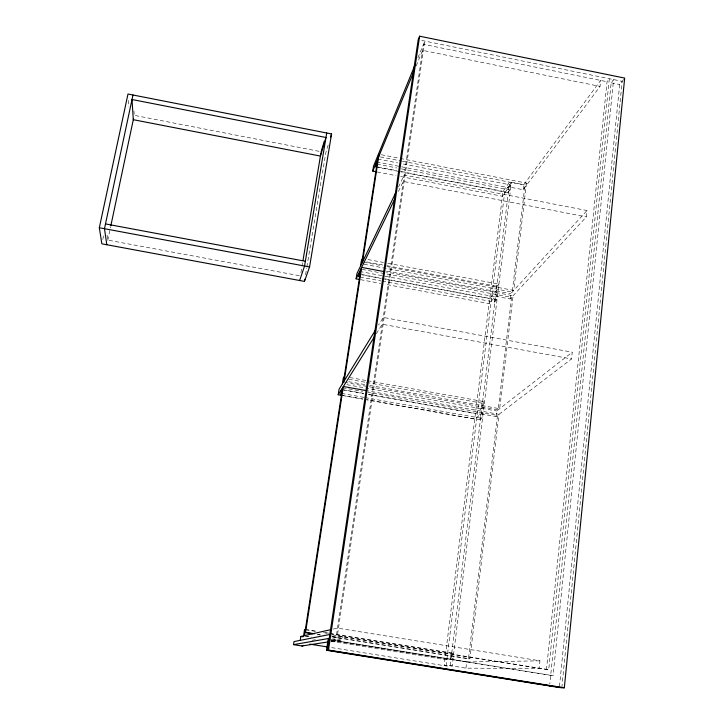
<?xml version="1.0" encoding="UTF-8"?>
<svg xmlns="http://www.w3.org/2000/svg" width="724" height="724" viewBox="0 0 724 724"><rect width="100%" height="100%" fill="white"/><g stroke="black" fill="none" stroke-linecap="round" stroke-linejoin="round"><path stroke-width="0.54" stroke-dasharray="3.62 2.71" d="M559.48 686.406L619.672 84.536L624.052 78.889M561.833 687.664L622.16 81.323L420.409 40.182M331.357 640.396L553.073 675.7L613.608 79.577L611.165 82.798L549.824 683.909M546.475 669.718L607.047 81.731L609.318 78.708L548.702 669.736L336.379 635.871L423.468 44.336L607.047 81.731M333.212 629.084L337.529 628.106L539.968 660.831L539.163 668.542L465.948 668.152L450.192 665.628L444.138 665.646L503.026 191.326L509.651 181.923L523.769 184.683L600.649 80.427L600.024 86.4L523.171 189.715L509.026 186.955M481.134 413.902L496.04 416.562L571.535 358.95L572.241 352.19L383.258 317.429L378.543 325.094M495.596 296.243L510.103 298.958L586.386 216.883L587.046 210.539L404.227 175.027L398.372 187.226M465.948 668.152L466.681 661.971L539.968 660.831M496.04 416.562L496.7 410.997L572.241 352.19M510.103 298.958L510.737 293.673L587.046 210.539M523.171 189.715L523.769 184.683M331.619 636.812L468.464 658.84L497.506 415.44L368.018 392.327M400.11 158.411L526.502 183.1L524.981 185.154L512.23 292.043L362.742 264.025M468.464 658.84L469.885 658.804L498.981 414.309L367.81 390.879M526.502 183.1L513.732 290.405L386.779 266.595M330.995 641.292L444.889 659.591L452.292 659.401L453.052 653.202L451.269 653.283L450.509 659.446L331.402 640.306M364.987 399.377L479.985 419.848L480.673 414.282L368.235 394.218M367.557 380.743L483.904 401.603L482.039 403.178L481.351 408.725L365.729 388.046M382.209 281.138L494.474 302.071L495.126 296.777L382.996 275.826M387.856 263.274L498.329 284.025L496.42 286.233L495.768 291.501L386.001 270.948M398.906 171.479L507.931 192.675L508.547 187.634L399.847 166.466M450.192 665.628L509.651 181.923M479.985 419.848L481.849 418.372L482.537 412.771L474.754 419.06L367.068 399.892M483.904 401.603L483.225 407.178L475.433 413.603L367.882 394.417M494.474 302.071L496.374 299.944L497.026 294.623L489.089 303.609L384.933 284.206M498.329 284.025L497.678 289.319L489.732 298.424L382.381 278.378M507.931 192.675L509.859 189.978L510.483 184.91L402.082 163.778M446.065 665.962L504.764 191.661L511.416 182.267L452.165 665.944L446.065 665.962L329.863 647.337M331.266 641.446L339.963 640.106A1.982 1.91 86.5 0 0 342.144 638.45L342.434 636.496L332.506 638.215M305.573 274.74L306.677 268.079M306.858 266.966L325.836 152.637L328.379 144.329M300.94 272.731L301.863 267.183M302.053 266.07L302.605 262.74M107.749 240.314L110.564 227.037M102.79 239.391L103.975 233.861M417.92 57.875L424.807 41.078L337.384 635.681L331.963 636.677M416.146 65.956L422.581 50.336L600.024 86.4M398.372 191.552L403.286 181.407L586.386 216.883M376.308 333.755L382.263 324.225L571.535 358.95M510.483 184.91L502.411 196.276L400.472 176.484M312.071 640.315L315.383 639.708M331.139 640.233L342.144 638.45M331.737 641.464L340.47 640.116M305.392 629.4L317.601 631.364M325.375 632.622L328.705 633.156M329.818 633.337L453.052 653.202M305.637 629.808L316.759 631.6M323.429 632.676L328.986 633.572M330.099 633.753L451.269 653.283M331.918 634.803L548.702 669.736M317.782 634.314L319.999 634.677M332.216 636.64L469.885 658.804M317.148 634.486L320.488 635.02M332.452 638.894L339.963 640.106M305.546 635.817L311.103 636.704M331.112 639.926L452.292 659.401M329.04 639.69L553.073 675.7M304.686 636.007L311.365 637.084M450.952 659.437L466.681 661.971M348.66 381.666L365.312 384.652M369.756 385.449L499.651 408.707L513.099 295.736L385.983 271.934M344.534 382.363L498.175 409.856L511.596 297.356L361.919 269.355M481.822 408.336L496.7 410.997M346.823 384.67L364.615 387.847M342.561 387.783L362.561 391.349M341.52 389.458L363.783 393.422M343.484 390.064L363.448 393.621M341.692 393.413L363.946 397.367M365.059 397.567L481.849 418.372M340.651 395.051L363.873 399.186M342.642 395.548L362.624 399.105M349.828 377.557L366.453 380.543M348.787 379.295L365.439 382.281M366.552 382.48L482.039 403.178M299.302 275.69L107.795 240.106L106.718 232.549M366.851 261.925L382.353 264.83M386.788 265.663L496.42 286.233M363.593 262.242L382.363 265.762M496.248 290.957L510.737 293.673M359.683 271.473L381.892 275.618M362.462 274.658L381.276 278.17M359.991 274.487L381.059 278.414M382.163 278.622L496.374 299.944M359.982 276.984L381.096 280.93M360.552 279.663L380.498 283.383M367.973 259.545L383.439 262.45M376.969 164.113L396.906 167.986M401.331 168.855L509.859 189.978M377.964 167.009L396.779 170.665M401.205 171.525L504.764 191.661M375.783 166.982L397.802 171.262M377.204 171.968L396.037 175.624M381.267 154.728L399.005 158.194M380.353 156.927L401.331 161.018M402.435 161.235L524.981 185.154M377.756 159.027L397.657 162.909M376.561 161.923L398.743 166.249M135.334 115.541L320.053 151.515M611.165 82.798L619.672 84.536M128.438 100.455L128.89 106.88M133.967 111.044L134.166 114.256"/><path stroke-width="1.09" d="M329.04 639.69L328.017 639.853L326.47 650.27L559.371 687.538L564.322 687.8L624.676 78.083L419.612 36.2L418.201 39.73L327.483 650.17L561.833 687.664M326.47 650.27L328.506 650.062L419.612 36.2M303.573 635.826L304.523 629.636L305.392 629.4M341.52 389.458L340.651 395.051L341.692 393.413M342.38 383.874L343.23 378.299L344.289 376.571M359.683 271.473L358.869 276.785L359.991 274.487M360.507 266.17L361.321 260.884L362.452 258.504M376.561 161.923L375.783 166.982L376.969 164.113M304.433 635.636L342.561 387.783M343.429 382.163L360.814 269.147M361.629 263.817L378.145 156.493L379.05 154.293L362.489 262.034M312.705 633.771L304.913 632.514L305.564 632.351L343.357 386.516L366.697 390.679M344.217 380.878L361.665 267.382L383.774 271.527M328.008 641.953L301.899 645.98L293.528 644.641L293.998 641.591L329.809 634.468M300.225 640.505L300.849 636.45L331.058 629.572M341.538 395.349L338.208 394.752L339.049 389.277L375.602 329.882M359.448 279.455L356.118 278.84L356.923 273.627L395.449 193.326M376.091 171.751L372.769 171.108L373.539 166.149L415.359 64.119M304.46 281.401L309.564 266.957L331.565 133.949L127.985 94.02L99.324 227.743L101.849 243.816L304.46 281.401L304.831 279.174M302.976 260.522L320.976 152.818M326.714 132.999L304.56 266.025L299.636 280.505M110.799 225.933L133.524 118.645M132.972 94.998L104.473 228.703L106.808 244.739M321.157 151.723L324.243 141.325M330.606 137.062L331.565 133.949M372.769 171.108L413.567 72.201M356.118 278.84L394.933 198.657M338.208 394.752L374.525 336.615M293.528 644.641L329.23 638.378M549.616 685.972L552.014 686.099M309.899 644.134L327.646 646.985M328.506 650.062L564.322 687.8M305.564 632.351L314.451 633.781M300.849 636.45L303.084 636.803M105.496 223.915L305.347 261.264M99.324 227.743L309.564 266.957M303.302 645.428A1.548 1.493 -86.5 0 1 301.899 645.98M325.963 137.488L320.433 156.076L133.307 119.695L132.012 99.514L325.963 137.488"/></g></svg>
